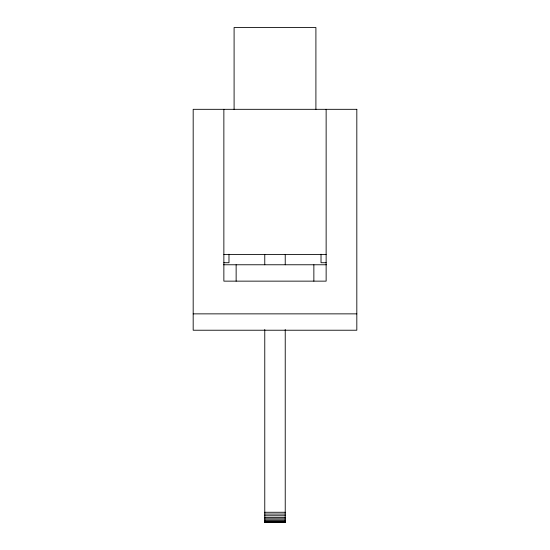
<?xml version="1.0" encoding="UTF-8"?>
<svg xmlns="http://www.w3.org/2000/svg" width="550" height="550" viewBox="0 0 550 550"><rect width="100%" height="100%" fill="white"/><g stroke="black" fill="none" stroke-linecap="round" stroke-linejoin="round"><path stroke-width="0.82" d="M223.864 254.547L326.136 254.547M223.864 262.728L228.979 262.728L228.979 254.203M326.136 262.728L321.021 262.728L321.021 254.203M223.637 264.77L326.363 264.77M193.181 313.864L356.819 313.864M264.77 512.27L285.23 512.27M264.77 514.051L285.23 514.051M264.77 515.769L285.23 515.769M264.77 517.385L285.23 517.385M264.77 518.849L285.23 518.849M264.77 520.107L285.23 520.107M264.77 521.132L285.23 521.132M264.77 521.881L285.23 521.881M264.77 522.342L285.23 522.342M326.136 109.319L326.136 281.139L223.864 281.139L223.864 109.319M315.906 109.436L315.906 27.5L234.094 27.5L234.094 109.436M313.864 264.77L313.864 281.139M285.23 254.547L285.23 264.77M285.23 329.505L285.23 522.5L264.77 522.5L264.77 329.505M264.77 254.547L264.77 264.77M236.136 264.77L236.136 281.139M356.819 109.319L193.181 109.319L193.181 330.227L356.819 330.227L356.819 109.319"/></g></svg>
